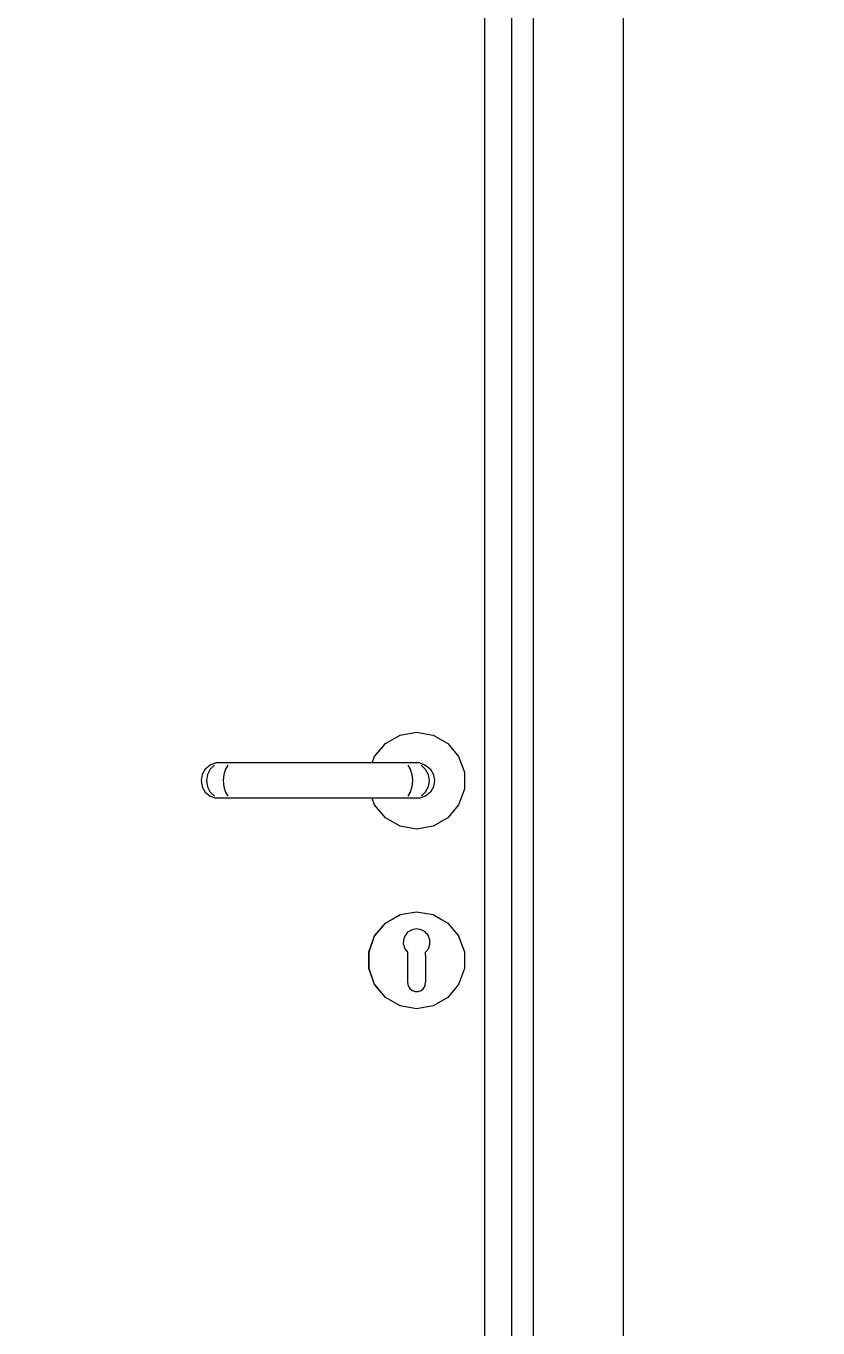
# Model space of a CAD drawing. Header units: millimetres. Extents: x -15634 to 67596, y -3027 to 55843.
# Drawn here: x 31849 to 32290, y 27391 to 28116 of the extents above; entities that cross this region are included whole.
import ezdxf

# ---------------------------------------------------------------- set-up
doc = ezdxf.new("R2010")
doc.units = ezdxf.units.MM
doc.header["$MEASUREMENT"] = 0
doc.set_wipeout_variables(frame=1)
doc.linetypes.add('Wipeout_Contour', pattern=[1000, 0, -1000])
doc.layers.add('Dimensioning - General', color=7, linetype='Continuous')
doc.layers.add('Structural - Bearing', color=7, linetype='Continuous')
for name, color, linetype, lineweight, true_color in [('Dimensioning - General_Pen_No__61', 7, 'Continuous', 20, 0x6a6a6a), ('Dimensioning - General_Pen_No__88', 7, 'Continuous', 20, 0xfd4435), ('Structural - Bearing_Pen_No__82', 7, 'Continuous', 20, 0xaaaaaa)]:
    doc.layers.add(name, color=color, linetype=linetype, lineweight=lineweight, true_color=true_color)
doc.styles.add('GENERATED_STYLE_6', font='calibril.ttf')
doc.dimstyles.new('GENERATED_STYLE__3', dxfattribs={"dimtxt": 195.999997, "dimasz": 106.4, "dimexe": 0.18, "dimexo": 0.0625, "dimgap": 0.09, "dimtad": 1, "dimdec": 0, "dimlfac": 0.1, "dimzin": 0, "dimdsep": 46, "dimtxsty": 'GENERATED_STYLE_6', "dimblk": 'ARROWHEAD_2', "dimblk1": 'ARROWHEAD_2', "dimblk2": 'ARROWHEAD_2', "dimcen": 0.09, "dimse1": 1, "dimse2": 1, "dimclrd": 256, "dimclre": 256, "dimclrt": 256, "dimadec": 0, "dimazin": 0, "dimtfac": 1, "dimtdec": 4, "dimtmove": 0, "dimatfit": 3, "dimfxl": 1, "dimtolj": 1, "dimtzin": 0, "dimarcsym": 0})

# ---------------------------------------------------------------- blocks, each defined once
blk = doc.blocks.new('*D149')
at = {"layer": 'Dimensioning - General_Pen_No__61', "color": 251, "linetype": 'Continuous', "lineweight": 20, "true_color": 0x6a6a6a, "transparency": 16777216}
for p, q in [((34964.93, 29336.02), (35104.93, 29255.19)), ((35139.93, 29295.6), (34929.93, 29295.6)), ((35034.93, 26595.6), (35034.93, 29295.6)), ((34964.93, 26636.02), (35104.93, 26555.19)), ((35139.93, 26595.6), (34929.93, 26595.6))]:
    blk.add_line(p, q, dxfattribs=at)
at = {"layer": 'Dimensioning - General_Pen_No__88', "color": 20, "lineweight": 20, "true_color": 0xfd4435, "transparency": 16777216, "char_height": 196, "attachment_point": 7, "rotation": 90, "style": 'GENERATED_STYLE_6'}
for s, insert in [('\\A1;{\\pql;\\fCalibri Light|b0|i0|c0|p34;20}', (34995.73, 28937.36)), ('\\A1;{\\pql;\\fCalibri Light|b0|i0|c0|p34;270}', (34995.73, 27707.27))]:
    blk.add_mtext(s, dxfattribs=dict(at, insert=insert))
blk = doc.blocks.new('ARROWHEAD_2')
at = {"color": 0, "linetype": 'Continuous', "lineweight": 0}
for p, q in [((-0.3781, -0.655), (0.3781, 0.655)), ((0, 0), (-1, 0))]:
    blk.add_line(p, q, dxfattribs=at)
blk = doc.blocks.new('*D197')
at = {"layer": 'Dimensioning - General_Pen_No__61', "color": 251, "linetype": 'Continuous', "lineweight": 20, "true_color": 0x6a6a6a, "transparency": 16777216}
for p, q in [((35514.93, 29336.02), (35654.93, 29255.19)), ((35689.93, 29295.6), (35479.93, 29295.6)), ((35584.93, 26595.6), (35584.93, 29295.6)), ((35514.93, 26636.02), (35654.93, 26555.19)), ((35689.93, 26595.6), (35479.93, 26595.6))]:
    blk.add_line(p, q, dxfattribs=at)
at = {"layer": 'Dimensioning - General_Pen_No__88', "color": 20, "lineweight": 20, "true_color": 0xfd4435, "transparency": 16777216, "char_height": 196, "attachment_point": 7, "rotation": 90, "style": 'GENERATED_STYLE_6'}
for s, insert in [('\\A1;{\\pql;\\fCalibri Light|b0|i0|c0|p34;20}', (35545.73, 28937.36)), ('\\A1;{\\pql;\\fCalibri Light|b0|i0|c0|p34;270}', (35545.73, 27707.27))]:
    blk.add_mtext(s, dxfattribs=dict(at, insert=insert))
blk = doc.blocks.new('*D225')
at = {"layer": 'Dimensioning - General_Pen_No__61', "color": 251, "linetype": 'Continuous', "lineweight": 20, "true_color": 0x6a6a6a, "transparency": 16777216}
for p, q in [((36064.93, 29536.02), (36204.93, 29455.19)), ((36239.93, 29495.6), (36029.93, 29495.6)), ((36134.93, 26595.6), (36134.93, 29495.6)), ((36064.93, 26636.02), (36204.93, 26555.19)), ((36239.93, 26595.6), (36029.93, 26595.6))]:
    blk.add_line(p, q, dxfattribs=at)
at = {"layer": 'Dimensioning - General_Pen_No__88', "color": 20, "lineweight": 20, "true_color": 0xfd4435, "transparency": 16777216, "insert": (36095.73, 27807.27), "char_height": 196, "attachment_point": 7, "rotation": 90, "style": 'GENERATED_STYLE_6'}
blk.add_mtext('\\A1;{\\pql;\\fCalibri Light|b0|i0|c0|p34;290}', dxfattribs=at)

msp = doc.modelspace()

# ---------------------------------------------------------------- wipeouts: each hides what was drawn before it
at = {"color": 254, "linetype": 'Wipeout_Contour', "lineweight": 0, "ltscale": 169797.552154}
msp.add_wipeout([(32119.37, 26695.6), (32131.37, 26695.6), (32131.37, 28782.6), (32119.37, 28770.6)], dxfattribs=at).dxf.layer = 'Structural - Bearing'
at = {"color": 254, "linetype": 'Wipeout_Contour', "lineweight": 0, "ltscale": 1144061.944080918}
msp.add_wipeout([(32041.66, 27705.45), (32068.1, 27705.45), (32071.37, 27704.26), (32074.03, 27702.03), (32075.76, 27699.02), (32076.37, 27695.6), (32075.76, 27692.18), (32074.03, 27689.18), (32071.37, 27686.94), (32068.1, 27685.76), (32041.66, 27685.76), (32042.98, 27682.1), (32049.01, 27674.92), (32057.13, 27670.23), (32066.37, 27668.6), (32075.6, 27670.23), (32083.72, 27674.92), (32089.75, 27682.1), (32092.96, 27690.92), (32092.96, 27700.29), (32089.75, 27709.1), (32083.72, 27716.29), (32075.6, 27720.98), (32066.37, 27722.6), (32057.13, 27720.98), (32049.01, 27716.29), (32042.98, 27709.1)], dxfattribs=at).dxf.layer = 'Structural - Bearing'
at = {"color": 254, "linetype": 'Wipeout_Contour', "lineweight": 0, "ltscale": 296159.627026}
msp.add_wipeout([(32059.95, 27609.39), (32060.93, 27610.53), (32057.17, 27620.88), (32049.08, 27616.21), (32059, 27604.39), (32058.98, 27604.44), (32059.04, 27607)], dxfattribs=at).dxf.layer = 'Structural - Bearing'
at = {"color": 254, "linetype": 'Wipeout_Contour', "lineweight": 0, "ltscale": 211445.48176}
msp.add_wipeout([(32057.17, 27570.33), (32061.51, 27582.27), (32061.37, 27583.1), (32061.37, 27589.65), (32049.08, 27575)], dxfattribs=at).dxf.layer = 'Structural - Bearing'

# ---------------------------------------------------------------- next in the draw order: linework, layer by layer
at = {"layer": 'Structural - Bearing_Pen_No__82', "color": 253, "linetype": 'Continuous', "lineweight": 20, "true_color": 0xaaaaaa}
for p, q in [((32049.01, 27716.29), (32057.13, 27720.98)), ((32057.13, 27720.98), (32066.37, 27722.6)), ((32066.37, 27722.6), (32075.6, 27720.98)), ((32075.6, 27720.98), (32083.72, 27716.29)), ((32042.98, 27709.1), (32049.01, 27716.29)), ((32083.72, 27716.29), (32089.75, 27709.1)), ((32089.75, 27709.1), (32092.96, 27700.29)), ((32092.96, 27700.29), (32092.96, 27690.92)), ((32092.96, 27690.92), (32089.75, 27682.1)), ((32049.01, 27674.92), (32042.98, 27682.1)), ((32089.75, 27682.1), (32083.72, 27674.92)), ((32057.13, 27670.23), (32049.01, 27674.92)), ((32083.72, 27674.92), (32075.6, 27670.23)), ((32066.37, 27668.6), (32057.13, 27670.23)), ((32075.6, 27670.23), (32066.37, 27668.6))]:
    msp.add_line(p, q, dxfattribs=at)

# ---------------------------------------------------------------- next in the draw order: wipeouts: each hides what was drawn before it
at = {"color": 254, "linetype": 'Wipeout_Contour', "lineweight": 0, "ltscale": 169932.789019}
msp.add_wipeout([(32181.37, 26695.6), (32181.37, 28832.6), (32131.37, 28782.6), (32131.37, 26695.6)], dxfattribs=at).dxf.layer = 'Structural - Bearing'
at = {"color": 254, "linetype": 'Wipeout_Contour', "lineweight": 0, "ltscale": 169728.659315}
msp.add_wipeout([(32104.37, 28755.6), (32104.37, 26695.6), (32119.37, 26695.6), (32119.37, 28755.6)], dxfattribs=at).dxf.layer = 'Structural - Bearing'
at = {"color": 254, "linetype": 'Wipeout_Contour', "lineweight": 0, "ltscale": 169514.718535}
msp.add_wipeout([(32065.91, 27705.45), (32068.84, 27704.26), (32071.37, 27704.26), (32068.1, 27705.45)], dxfattribs=at).dxf.layer = 'Structural - Bearing'
at = {"color": 254, "linetype": 'Wipeout_Contour', "lineweight": 0, "ltscale": 169504.190351}
msp.add_wipeout([(32073.32, 27695.6), (32072.78, 27692.18), (32075.76, 27692.18), (32076.37, 27695.6)], dxfattribs=at).dxf.layer = 'Structural - Bearing'
at = {"color": 254, "linetype": 'Wipeout_Contour', "lineweight": 0, "ltscale": 253820.614908}
msp.add_wipeout([(32059.79, 27602.02), (32059, 27604.39), (32049.08, 27616.21), (32043.07, 27609.05), (32061.37, 27598.49), (32061.37, 27600)], dxfattribs=at).dxf.layer = 'Structural - Bearing'
at = {"color": 254, "linetype": 'Wipeout_Contour', "lineweight": 0, "ltscale": 169156.23337}
msp.add_wipeout([(32061.37, 27589.65), (32061.37, 27592.72), (32043.07, 27582.15), (32049.08, 27575)], dxfattribs=at).dxf.layer = 'Structural - Bearing'

# ---------------------------------------------------------------- next in the draw order: linework, layer by layer
at = {"layer": 'Structural - Bearing_Pen_No__82', "color": 253, "linetype": 'Continuous', "lineweight": 20, "true_color": 0xaaaaaa}
for p, q in [((32181.37, 28832.6), (32181.37, 26695.6)), ((32131.37, 26695.6), (32131.37, 28782.6)), ((32119.37, 26695.6), (32119.37, 28770.6)), ((32104.37, 26695.6), (32104.37, 28755.6))]:
    msp.add_line(p, q, dxfattribs=at)

# ---------------------------------------------------------------- next in the draw order: wipeouts: each hides what was drawn before it
at = {"color": 254, "linetype": 'Wipeout_Contour', "lineweight": 0, "ltscale": 169518.742317}
msp.add_wipeout([(32068.84, 27704.26), (32071.23, 27702.03), (32074.03, 27702.03), (32071.37, 27704.26)], dxfattribs=at).dxf.layer = 'Structural - Bearing'
at = {"color": 254, "linetype": 'Wipeout_Contour', "lineweight": 0, "ltscale": 169492.447171}
msp.add_wipeout([(32071.23, 27689.18), (32074.03, 27689.18), (32075.76, 27692.18), (32072.78, 27692.18)], dxfattribs=at).dxf.layer = 'Structural - Bearing'
at = {"color": 254, "linetype": 'Wipeout_Contour', "lineweight": 0, "ltscale": 169242.42377}
msp.add_wipeout([(32049.01, 27616.29), (32049.08, 27616.21), (32057.17, 27620.88), (32057.13, 27620.98)], dxfattribs=at).dxf.layer = 'Structural - Bearing'

# ---------------------------------------------------------------- next in the draw order: wipeouts: each hides what was drawn before it
at = {"color": 254, "linetype": 'Wipeout_Contour', "lineweight": 0, "ltscale": 169518.192637}
msp.add_wipeout([(32071.23, 27702.03), (32072.78, 27699.02), (32075.76, 27699.02), (32074.03, 27702.03)], dxfattribs=at).dxf.layer = 'Structural - Bearing'
at = {"color": 254, "linetype": 'Wipeout_Contour', "lineweight": 0, "ltscale": 169479.296552}
msp.add_wipeout([(32071.23, 27689.18), (32068.84, 27686.94), (32071.37, 27686.94), (32074.03, 27689.18)], dxfattribs=at).dxf.layer = 'Structural - Bearing'
at = {"color": 254, "linetype": 'Wipeout_Contour', "lineweight": 0, "ltscale": 253892.969427}
msp.add_wipeout([(32061.62, 27611.33), (32063.85, 27612.59), (32066.37, 27613.03), (32066.37, 27622.5), (32057.17, 27620.88), (32060.93, 27610.53)], dxfattribs=at).dxf.layer = 'Structural - Bearing'

# ---------------------------------------------------------------- next in the draw order: wipeouts: each hides what was drawn before it
at = {"color": 254, "linetype": 'Wipeout_Contour', "lineweight": 0, "ltscale": 169500.96575}
msp.add_wipeout([(32059.77, 27705.45), (32061.46, 27704.26), (32068.84, 27704.26), (32065.91, 27705.45)], dxfattribs=at).dxf.layer = 'Structural - Bearing'
at = {"color": 254, "linetype": 'Wipeout_Contour', "lineweight": 0, "ltscale": 169513.131486}
msp.add_wipeout([(32075.76, 27699.02), (32072.78, 27699.02), (32073.32, 27695.6), (32076.37, 27695.6)], dxfattribs=at).dxf.layer = 'Structural - Bearing'
at = {"color": 254, "linetype": 'Wipeout_Contour', "lineweight": 0, "ltscale": 169466.32879}
msp.add_wipeout([(32068.84, 27686.94), (32065.91, 27685.76), (32068.1, 27685.76), (32071.37, 27686.94)], dxfattribs=at).dxf.layer = 'Structural - Bearing'
at = {"color": 254, "linetype": 'Wipeout_Contour', "lineweight": 0, "ltscale": 169276.902836}
msp.add_wipeout([(32057.13, 27620.98), (32057.17, 27620.88), (32066.37, 27622.5), (32066.37, 27622.6)], dxfattribs=at).dxf.layer = 'Structural - Bearing'
at = {"color": 254, "linetype": 'Wipeout_Contour', "lineweight": 0, "ltscale": 169191.169555}
msp.add_wipeout([(32061.37, 27596.49), (32061.37, 27598.49), (32043.07, 27609.05), (32039.88, 27600.28)], dxfattribs=at).dxf.layer = 'Structural - Bearing'

# ---------------------------------------------------------------- next in the draw order: wipeouts: each hides what was drawn before it
at = {"color": 254, "linetype": 'Wipeout_Contour', "lineweight": 0, "ltscale": 169502.80807}
msp.add_wipeout([(32061.46, 27704.26), (32062.83, 27702.03), (32071.23, 27702.03), (32068.84, 27704.26)], dxfattribs=at).dxf.layer = 'Structural - Bearing'
at = {"color": 254, "linetype": 'Wipeout_Contour', "lineweight": 0, "ltscale": 169485.760878}
msp.add_wipeout([(32064.04, 27695.6), (32063.73, 27692.18), (32072.78, 27692.18), (32073.32, 27695.6)], dxfattribs=at).dxf.layer = 'Structural - Bearing'
at = {"color": 254, "linetype": 'Wipeout_Contour', "lineweight": 0, "ltscale": 253927.097037}
msp.add_wipeout([(32068.89, 27612.59), (32071.11, 27611.33), (32071.8, 27610.53), (32075.57, 27620.88), (32066.37, 27622.5), (32066.37, 27613.03)], dxfattribs=at).dxf.layer = 'Structural - Bearing'
at = {"color": 254, "linetype": 'Wipeout_Contour', "lineweight": 0, "ltscale": 169205.557144}
msp.add_wipeout([(32042.98, 27609.1), (32043.07, 27609.05), (32049.08, 27616.21), (32049.01, 27616.29)], dxfattribs=at).dxf.layer = 'Structural - Bearing'
at = {"color": 254, "linetype": 'Wipeout_Contour', "lineweight": 0, "ltscale": 169163.305504}
msp.add_wipeout([(32061.37, 27592.72), (32061.37, 27594.72), (32039.88, 27590.93), (32043.07, 27582.15)], dxfattribs=at).dxf.layer = 'Structural - Bearing'

# ---------------------------------------------------------------- next in the draw order: wipeouts: each hides what was drawn before it
at = {"color": 254, "linetype": 'Wipeout_Contour', "lineweight": 0, "ltscale": 169500.634508}
msp.add_wipeout([(32062.83, 27702.03), (32063.73, 27699.02), (32072.78, 27699.02), (32071.23, 27702.03)], dxfattribs=at).dxf.layer = 'Structural - Bearing'
at = {"color": 254, "linetype": 'Wipeout_Contour', "lineweight": 0, "ltscale": 169474.886398}
msp.add_wipeout([(32063.73, 27692.18), (32062.83, 27689.18), (32071.23, 27689.18), (32072.78, 27692.18)], dxfattribs=at).dxf.layer = 'Structural - Bearing'
at = {"color": 254, "linetype": 'Wipeout_Contour', "lineweight": 0, "ltscale": 169304.843646}
msp.add_wipeout([(32066.37, 27622.6), (32066.37, 27622.5), (32075.57, 27620.88), (32075.6, 27620.98)], dxfattribs=at).dxf.layer = 'Structural - Bearing'
at = {"color": 254, "linetype": 'Wipeout_Contour', "lineweight": 0, "ltscale": 169174.927963}
msp.add_wipeout([(32061.37, 27594.72), (32061.37, 27596.49), (32039.88, 27600.28), (32039.88, 27590.93)], dxfattribs=at).dxf.layer = 'Structural - Bearing'
at = {"color": 254, "linetype": 'Wipeout_Contour', "lineweight": 0, "ltscale": 338329.473261}
msp.add_wipeout([(32061.67, 27581.39), (32061.51, 27582.27), (32057.17, 27570.33), (32066.37, 27568.7), (32066.37, 27578.18), (32065.5, 27578.18), (32063.87, 27578.77), (32062.54, 27579.89)], dxfattribs=at).dxf.layer = 'Structural - Bearing'

# ---------------------------------------------------------------- next in the draw order: linework, layer by layer
at = {"layer": 'Structural - Bearing_Pen_No__82', "color": 253, "linetype": 'Continuous', "lineweight": 20, "true_color": 0xaaaaaa}
for p, q in [((32068.1, 27705.45), (32071.37, 27704.26)), ((32057.13, 27620.98), (32066.37, 27622.6))]:
    msp.add_line(p, q, dxfattribs=at)

# ---------------------------------------------------------------- next in the draw order: wipeouts: each hides what was drawn before it
at = {"color": 254, "linetype": 'Wipeout_Contour', "lineweight": 0, "ltscale": 169477.402758}
msp.add_wipeout([(32059.77, 27705.45), (32051.6, 27705.45), (32052.03, 27704.26), (32061.46, 27704.26)], dxfattribs=at).dxf.layer = 'Structural - Bearing'
at = {"color": 254, "linetype": 'Wipeout_Contour', "lineweight": 0, "ltscale": 169494.702976}
msp.add_wipeout([(32063.73, 27699.02), (32064.04, 27695.6), (32073.32, 27695.6), (32072.78, 27699.02)], dxfattribs=at).dxf.layer = 'Structural - Bearing'
at = {"color": 254, "linetype": 'Wipeout_Contour', "lineweight": 0, "ltscale": 169463.358622}
msp.add_wipeout([(32062.83, 27689.18), (32061.46, 27686.94), (32068.84, 27686.94), (32071.23, 27689.18)], dxfattribs=at).dxf.layer = 'Structural - Bearing'
at = {"color": 254, "linetype": 'Wipeout_Contour', "lineweight": 0, "ltscale": 296253.653663}
msp.add_wipeout([(32072.78, 27609.39), (32073.7, 27607), (32073.76, 27604.44), (32073.74, 27604.39), (32083.66, 27616.21), (32075.57, 27620.88), (32071.8, 27610.53)], dxfattribs=at).dxf.layer = 'Structural - Bearing'
at = {"color": 254, "linetype": 'Wipeout_Contour', "lineweight": 0, "ltscale": 169170.749478}
msp.add_wipeout([(32039.78, 27600.29), (32039.88, 27600.28), (32043.07, 27609.05), (32042.98, 27609.1)], dxfattribs=at).dxf.layer = 'Structural - Bearing'
at = {"color": 254, "linetype": 'Wipeout_Contour', "lineweight": 0, "ltscale": 338370.611888}
msp.add_wipeout([(32067.24, 27578.18), (32066.37, 27578.18), (32066.37, 27568.7), (32075.57, 27570.33), (32071.22, 27582.27), (32071.07, 27581.39), (32070.2, 27579.89), (32068.87, 27578.77)], dxfattribs=at).dxf.layer = 'Structural - Bearing'
at = {"color": 254, "linetype": 'Wipeout_Contour', "lineweight": 0, "ltscale": 169122.458615}
msp.add_wipeout([(32057.13, 27570.23), (32057.17, 27570.33), (32049.08, 27575), (32049.01, 27574.92)], dxfattribs=at).dxf.layer = 'Structural - Bearing'

# ---------------------------------------------------------------- next in the draw order: linework, layer by layer
at = {"layer": 'Structural - Bearing_Pen_No__82', "color": 253, "linetype": 'Continuous', "lineweight": 20, "true_color": 0xaaaaaa}
for p, q in [((32068.84, 27704.26), (32071.23, 27702.03)), ((32071.37, 27704.26), (32074.03, 27702.03)), ((32071.23, 27702.03), (32072.78, 27699.02)), ((32072.78, 27699.02), (32073.32, 27695.6)), ((32073.32, 27695.6), (32072.78, 27692.18)), ((32074.03, 27702.03), (32075.76, 27699.02)), ((32075.76, 27699.02), (32076.37, 27695.6)), ((32076.37, 27695.6), (32075.76, 27692.18)), ((32075.76, 27692.18), (32074.03, 27689.18)), ((32042.98, 27609.1), (32049.01, 27616.29))]:
    msp.add_line(p, q, dxfattribs=at)

# ---------------------------------------------------------------- next in the draw order: wipeouts: each hides what was drawn before it
at = {"color": 254, "linetype": 'Wipeout_Contour', "lineweight": 0, "ltscale": 169475.815537}
msp.add_wipeout([(32061.46, 27704.26), (32052.03, 27704.26), (32052.38, 27702.03), (32062.83, 27702.03)], dxfattribs=at).dxf.layer = 'Structural - Bearing'
at = {"color": 254, "linetype": 'Wipeout_Contour', "lineweight": 0, "ltscale": 169454.86784}
msp.add_wipeout([(32064.04, 27695.6), (32052.68, 27695.6), (32052.6, 27692.18), (32063.73, 27692.18)], dxfattribs=at).dxf.layer = 'Structural - Bearing'
at = {"color": 254, "linetype": 'Wipeout_Contour', "lineweight": 0, "ltscale": 169452.572093}
msp.add_wipeout([(32061.46, 27686.94), (32059.77, 27685.76), (32065.91, 27685.76), (32068.84, 27686.94)], dxfattribs=at).dxf.layer = 'Structural - Bearing'
at = {"color": 254, "linetype": 'Wipeout_Contour', "lineweight": 0, "ltscale": 169322.869383}
msp.add_wipeout([(32075.6, 27620.98), (32075.57, 27620.88), (32083.66, 27616.21), (32083.72, 27616.29)], dxfattribs=at).dxf.layer = 'Structural - Bearing'
at = {"color": 254, "linetype": 'Wipeout_Contour', "lineweight": 0, "ltscale": 211509.883251}
msp.add_wipeout([(32083.66, 27575), (32071.37, 27589.65), (32071.37, 27583.1), (32071.22, 27582.27), (32075.57, 27570.33)], dxfattribs=at).dxf.layer = 'Structural - Bearing'
at = {"color": 254, "linetype": 'Wipeout_Contour', "lineweight": 0, "ltscale": 169116.506088}
msp.add_wipeout([(32049.01, 27574.92), (32049.08, 27575), (32043.07, 27582.15), (32042.98, 27582.1)], dxfattribs=at).dxf.layer = 'Structural - Bearing'
at = {"color": 254, "linetype": 'Wipeout_Contour', "lineweight": 0, "ltscale": 169140.503175}
msp.add_wipeout([(32066.37, 27568.6), (32066.37, 27568.7), (32057.17, 27570.33), (32057.13, 27570.23)], dxfattribs=at).dxf.layer = 'Structural - Bearing'

# ---------------------------------------------------------------- next in the draw order: linework, layer by layer
at = {"layer": 'Structural - Bearing_Pen_No__82', "color": 253, "linetype": 'Continuous', "lineweight": 20, "true_color": 0xaaaaaa}
for p, q in [((32071.23, 27689.18), (32068.84, 27686.94)), ((32072.78, 27692.18), (32071.23, 27689.18)), ((32074.03, 27689.18), (32071.37, 27686.94)), ((32071.37, 27686.94), (32068.1, 27685.76)), ((32066.37, 27622.6), (32075.6, 27620.98))]:
    msp.add_line(p, q, dxfattribs=at)

# ---------------------------------------------------------------- next in the draw order: wipeouts: each hides what was drawn before it
at = {"color": 254, "linetype": 'Wipeout_Contour', "lineweight": 0, "ltscale": 169471.096268}
msp.add_wipeout([(32062.83, 27702.03), (32052.38, 27702.03), (32052.6, 27699.02), (32063.73, 27699.02)], dxfattribs=at).dxf.layer = 'Structural - Bearing'
at = {"color": 254, "linetype": 'Wipeout_Contour', "lineweight": 0, "ltscale": 169445.343714}
msp.add_wipeout([(32063.73, 27692.18), (32052.6, 27692.18), (32052.38, 27689.18), (32062.83, 27689.18)], dxfattribs=at).dxf.layer = 'Structural - Bearing'
at = {"color": 254, "linetype": 'Wipeout_Contour', "lineweight": 0, "ltscale": 253920.116961}
msp.add_wipeout([(32072.95, 27602.02), (32071.37, 27600), (32071.37, 27598.49), (32089.66, 27609.05), (32083.66, 27616.21), (32073.74, 27604.39)], dxfattribs=at).dxf.layer = 'Structural - Bearing'
at = {"color": 254, "linetype": 'Wipeout_Contour', "lineweight": 0, "ltscale": 169123.364868}
msp.add_wipeout([(32042.98, 27582.1), (32043.07, 27582.15), (32039.88, 27590.93), (32039.78, 27590.92)], dxfattribs=at).dxf.layer = 'Structural - Bearing'
at = {"color": 254, "linetype": 'Wipeout_Contour', "lineweight": 0, "ltscale": 169168.465857}
msp.add_wipeout([(32075.6, 27570.23), (32075.57, 27570.33), (32066.37, 27568.7), (32066.37, 27568.6)], dxfattribs=at).dxf.layer = 'Structural - Bearing'

# ---------------------------------------------------------------- next in the draw order: linework, layer by layer
at = {"layer": 'Structural - Bearing_Pen_No__82', "color": 253, "linetype": 'Continuous', "lineweight": 20, "true_color": 0xaaaaaa}
for p, q in [((32065.91, 27705.45), (32059.77, 27705.45)), ((32068.1, 27705.45), (32065.91, 27705.45)), ((32049.01, 27574.92), (32042.98, 27582.1)), ((32066.37, 27568.6), (32057.13, 27570.23))]:
    msp.add_line(p, q, dxfattribs=at)

# ---------------------------------------------------------------- next in the draw order: wipeouts: each hides what was drawn before it
at = {"color": 254, "linetype": 'Wipeout_Contour', "lineweight": 0, "ltscale": 169341.666019}
msp.add_wipeout([(32051.6, 27705.45), (31971.14, 27705.45), (31970.71, 27704.26), (32052.03, 27704.26)], dxfattribs=at).dxf.layer = 'Structural - Bearing'
at = {"color": 254, "linetype": 'Wipeout_Contour', "lineweight": 0, "ltscale": 169463.811551}
msp.add_wipeout([(32063.73, 27699.02), (32052.6, 27699.02), (32052.68, 27695.6), (32064.04, 27695.6)], dxfattribs=at).dxf.layer = 'Structural - Bearing'
at = {"color": 254, "linetype": 'Wipeout_Contour', "lineweight": 0, "ltscale": 169436.359855}
msp.add_wipeout([(32062.83, 27689.18), (32052.38, 27689.18), (32052.03, 27686.94), (32061.46, 27686.94)], dxfattribs=at).dxf.layer = 'Structural - Bearing'
at = {"color": 254, "linetype": 'Wipeout_Contour', "lineweight": 0, "ltscale": 169328.814884}
msp.add_wipeout([(32083.72, 27616.29), (32083.66, 27616.21), (32089.66, 27609.05), (32089.75, 27609.1)], dxfattribs=at).dxf.layer = 'Structural - Bearing'
at = {"color": 254, "linetype": 'Wipeout_Contour', "lineweight": 0, "ltscale": 169142.206445}
msp.add_wipeout([(32039.78, 27590.92), (32039.88, 27590.93), (32039.88, 27600.28), (32039.78, 27600.29)], dxfattribs=at).dxf.layer = 'Structural - Bearing'

# ---------------------------------------------------------------- next in the draw order: linework, layer by layer
at = {"layer": 'Structural - Bearing_Pen_No__82', "color": 253, "linetype": 'Continuous', "lineweight": 20, "true_color": 0xaaaaaa}
for p, q in [((32061.46, 27704.26), (32062.83, 27702.03)), ((32062.83, 27702.03), (32063.73, 27699.02)), ((32063.73, 27699.02), (32064.04, 27695.6)), ((32064.04, 27695.6), (32063.73, 27692.18)), ((32068.1, 27685.76), (32065.91, 27685.76)), ((32039.78, 27600.29), (32042.98, 27609.1)), ((32039.78, 27590.92), (32039.78, 27600.29)), ((32042.98, 27582.1), (32039.78, 27590.92))]:
    msp.add_line(p, q, dxfattribs=at)

# ---------------------------------------------------------------- next in the draw order: wipeouts: each hides what was drawn before it
at = {"color": 254, "linetype": 'Wipeout_Contour', "lineweight": 0, "ltscale": 169337.190289}
msp.add_wipeout([(32052.03, 27704.26), (31970.71, 27704.26), (31970.36, 27702.03), (32052.38, 27702.03)], dxfattribs=at).dxf.layer = 'Structural - Bearing'
at = {"color": 254, "linetype": 'Wipeout_Contour', "lineweight": 0, "ltscale": 169312.970006}
msp.add_wipeout([(32052.68, 27695.6), (31970.05, 27695.6), (31970.13, 27692.18), (32052.6, 27692.18)], dxfattribs=at).dxf.layer = 'Structural - Bearing'
at = {"color": 254, "linetype": 'Wipeout_Contour', "lineweight": 0, "ltscale": 169429.002401}
msp.add_wipeout([(32061.46, 27686.94), (32052.03, 27686.94), (32051.6, 27685.76), (32059.77, 27685.76)], dxfattribs=at).dxf.layer = 'Structural - Bearing'
at = {"color": 254, "linetype": 'Wipeout_Contour', "lineweight": 0, "ltscale": 169282.01842}
msp.add_wipeout([(32071.37, 27598.49), (32071.37, 27596.49), (32092.86, 27600.28), (32089.66, 27609.05)], dxfattribs=at).dxf.layer = 'Structural - Bearing'

# ---------------------------------------------------------------- next in the draw order: linework, layer by layer
at = {"layer": 'Structural - Bearing_Pen_No__82', "color": 253, "linetype": 'Continuous', "lineweight": 20, "true_color": 0xaaaaaa}
for p, q in [((32062.83, 27689.18), (32061.46, 27686.94)), ((32063.73, 27692.18), (32062.83, 27689.18)), ((32065.91, 27685.76), (32059.77, 27685.76))]:
    msp.add_line(p, q, dxfattribs=at)

# ---------------------------------------------------------------- next in the draw order: wipeouts: each hides what was drawn before it
at = {"color": 254, "linetype": 'Wipeout_Contour', "lineweight": 0, "ltscale": 169330.332884}
msp.add_wipeout([(32052.38, 27702.03), (31970.36, 27702.03), (31970.13, 27699.02), (32052.6, 27699.02)], dxfattribs=at).dxf.layer = 'Structural - Bearing'
at = {"color": 254, "linetype": 'Wipeout_Contour', "lineweight": 0, "ltscale": 169304.558944}
msp.add_wipeout([(32052.6, 27692.18), (31970.13, 27692.18), (31970.36, 27689.18), (32052.38, 27689.18)], dxfattribs=at).dxf.layer = 'Structural - Bearing'
at = {"color": 254, "linetype": 'Wipeout_Contour', "lineweight": 0, "ltscale": 169321.964167}
msp.add_wipeout([(32089.75, 27609.1), (32089.66, 27609.05), (32092.86, 27600.28), (32092.96, 27600.29)], dxfattribs=at).dxf.layer = 'Structural - Bearing'

# ---------------------------------------------------------------- next in the draw order: linework, layer by layer
at = {"layer": 'Structural - Bearing_Pen_No__82', "color": 253, "linetype": 'Continuous', "lineweight": 20, "true_color": 0xaaaaaa}
for p, q in [((32041.66, 27705.45), (32042.98, 27709.1)), ((32059.77, 27705.45), (32051.6, 27705.45)), ((32083.72, 27616.29), (32089.75, 27609.1))]:
    msp.add_line(p, q, dxfattribs=at)

# ---------------------------------------------------------------- next in the draw order: wipeouts: each hides what was drawn before it
at = {"color": 254, "linetype": 'Wipeout_Contour', "lineweight": 0, "ltscale": 169205.947065}
msp.add_wipeout([(31971.14, 27705.45), (31962.97, 27705.45), (31961.28, 27704.26), (31970.71, 27704.26)], dxfattribs=at).dxf.layer = 'Structural - Bearing'
at = {"color": 254, "linetype": 'Wipeout_Contour', "lineweight": 0, "ltscale": 169321.921202}
msp.add_wipeout([(32052.6, 27699.02), (31970.13, 27699.02), (31970.05, 27695.6), (32052.68, 27695.6)], dxfattribs=at).dxf.layer = 'Structural - Bearing'
at = {"color": 254, "linetype": 'Wipeout_Contour', "lineweight": 0, "ltscale": 169297.702323}
msp.add_wipeout([(32052.38, 27689.18), (31970.36, 27689.18), (31970.71, 27686.94), (32052.03, 27686.94)], dxfattribs=at).dxf.layer = 'Structural - Bearing'
at = {"color": 254, "linetype": 'Wipeout_Contour', "lineweight": 0, "ltscale": 169270.405714}
msp.add_wipeout([(32071.37, 27596.49), (32071.37, 27594.72), (32092.86, 27590.93), (32092.86, 27600.28)], dxfattribs=at).dxf.layer = 'Structural - Bearing'

# ---------------------------------------------------------------- next in the draw order: wipeouts: each hides what was drawn before it
at = {"color": 254, "linetype": 'Wipeout_Contour', "lineweight": 0, "ltscale": 169198.585247}
msp.add_wipeout([(31970.71, 27704.26), (31961.28, 27704.26), (31959.9, 27702.03), (31970.36, 27702.03)], dxfattribs=at).dxf.layer = 'Structural - Bearing'
at = {"color": 254, "linetype": 'Wipeout_Contour', "lineweight": 0, "ltscale": 169171.09519}
msp.add_wipeout([(31970.05, 27695.6), (31958.69, 27695.6), (31959, 27692.18), (31970.13, 27692.18)], dxfattribs=at).dxf.layer = 'Structural - Bearing'
at = {"color": 254, "linetype": 'Wipeout_Contour', "lineweight": 0, "ltscale": 169293.226858}
msp.add_wipeout([(32052.03, 27686.94), (31970.71, 27686.94), (31971.14, 27685.76), (32051.6, 27685.76)], dxfattribs=at).dxf.layer = 'Structural - Bearing'
at = {"color": 254, "linetype": 'Wipeout_Contour', "lineweight": 0, "ltscale": 169254.175328}
msp.add_wipeout([(32071.37, 27594.72), (32071.37, 27592.72), (32089.66, 27582.15), (32092.86, 27590.93)], dxfattribs=at).dxf.layer = 'Structural - Bearing'

# ---------------------------------------------------------------- next in the draw order: linework, layer by layer
at = {"layer": 'Structural - Bearing_Pen_No__82', "color": 253, "linetype": 'Continuous', "lineweight": 20, "true_color": 0xaaaaaa}
for p, q in [((32042.98, 27682.1), (32041.66, 27685.76)), ((32059.77, 27685.76), (32051.6, 27685.76))]:
    msp.add_line(p, q, dxfattribs=at)

# ---------------------------------------------------------------- next in the draw order: wipeouts: each hides what was drawn before it
at = {"color": 254, "linetype": 'Wipeout_Contour', "lineweight": 0, "ltscale": 169189.591545}
msp.add_wipeout([(31970.36, 27702.03), (31959.9, 27702.03), (31959, 27699.02), (31970.13, 27699.02)], dxfattribs=at).dxf.layer = 'Structural - Bearing'
at = {"color": 254, "linetype": 'Wipeout_Contour', "lineweight": 0, "ltscale": 169163.796214}
msp.add_wipeout([(31970.13, 27692.18), (31959, 27692.18), (31959.9, 27689.18), (31970.36, 27689.18)], dxfattribs=at).dxf.layer = 'Structural - Bearing'
at = {"color": 254, "linetype": 'Wipeout_Contour', "lineweight": 0, "ltscale": 169233.434438}
msp.add_wipeout([(32071.37, 27592.72), (32071.37, 27589.65), (32083.66, 27575), (32089.66, 27582.15)], dxfattribs=at).dxf.layer = 'Structural - Bearing'

# ---------------------------------------------------------------- next in the draw order: linework, layer by layer
at = {"layer": 'Structural - Bearing_Pen_No__82', "color": 253, "linetype": 'Continuous', "lineweight": 20, "true_color": 0xaaaaaa}
msp.add_line((32051.6, 27705.45), (31971.14, 27705.45), dxfattribs=at)

# ---------------------------------------------------------------- next in the draw order: wipeouts: each hides what was drawn before it
at = {"color": 254, "linetype": 'Wipeout_Contour', "lineweight": 0, "ltscale": 169182.41457}
msp.add_wipeout([(31953.89, 27704.26), (31961.28, 27704.26), (31962.97, 27705.45), (31956.82, 27705.45)], dxfattribs=at).dxf.layer = 'Structural - Bearing'
at = {"color": 254, "linetype": 'Wipeout_Contour', "lineweight": 0, "ltscale": 169180.053872}
msp.add_wipeout([(31970.13, 27699.02), (31959, 27699.02), (31958.69, 27695.6), (31970.05, 27695.6)], dxfattribs=at).dxf.layer = 'Structural - Bearing'
at = {"color": 254, "linetype": 'Wipeout_Contour', "lineweight": 0, "ltscale": 169159.064989}
msp.add_wipeout([(31970.36, 27689.18), (31959.9, 27689.18), (31961.28, 27686.94), (31970.71, 27686.94)], dxfattribs=at).dxf.layer = 'Structural - Bearing'
at = {"color": 254, "linetype": 'Wipeout_Contour', "lineweight": 0, "ltscale": 169303.141783}
msp.add_wipeout([(32092.96, 27600.29), (32092.86, 27600.28), (32092.86, 27590.93), (32092.96, 27590.92)], dxfattribs=at).dxf.layer = 'Structural - Bearing'
at = {"color": 254, "linetype": 'Wipeout_Contour', "lineweight": 0, "ltscale": 169202.959536}
msp.add_wipeout([(32083.72, 27574.92), (32083.66, 27575), (32075.57, 27570.33), (32075.6, 27570.23)], dxfattribs=at).dxf.layer = 'Structural - Bearing'

# ---------------------------------------------------------------- next in the draw order: linework, layer by layer
at = {"layer": 'Structural - Bearing_Pen_No__82', "color": 253, "linetype": 'Continuous', "lineweight": 20, "true_color": 0xaaaaaa}
for p, q in [((32089.75, 27609.1), (32092.96, 27600.29)), ((32075.6, 27570.23), (32066.37, 27568.6))]:
    msp.add_line(p, q, dxfattribs=at)

# ---------------------------------------------------------------- next in the draw order: wipeouts: each hides what was drawn before it
at = {"color": 254, "linetype": 'Wipeout_Contour', "lineweight": 0, "ltscale": 169171.628723}
msp.add_wipeout([(31953.89, 27704.26), (31951.51, 27702.03), (31959.9, 27702.03), (31961.28, 27704.26)], dxfattribs=at).dxf.layer = 'Structural - Bearing'
at = {"color": 254, "linetype": 'Wipeout_Contour', "lineweight": 0, "ltscale": 169140.244707}
msp.add_wipeout([(31949.41, 27695.6), (31949.95, 27692.18), (31959, 27692.18), (31958.69, 27695.6)], dxfattribs=at).dxf.layer = 'Structural - Bearing'
at = {"color": 254, "linetype": 'Wipeout_Contour', "lineweight": 0, "ltscale": 169157.469092}
msp.add_wipeout([(31970.71, 27686.94), (31961.28, 27686.94), (31962.97, 27685.76), (31971.14, 27685.76)], dxfattribs=at).dxf.layer = 'Structural - Bearing'
at = {"color": 254, "linetype": 'Wipeout_Contour', "lineweight": 0, "ltscale": 1057654.515235895}
msp.add_wipeout([(32058.98, 27604.44), (32059.79, 27602.02), (32061.37, 27600), (32061.37, 27583.1), (32061.67, 27581.39), (32062.54, 27579.89), (32063.87, 27578.77), (32065.5, 27578.18), (32067.24, 27578.18), (32068.87, 27578.77), (32070.2, 27579.89), (32071.07, 27581.39), (32071.37, 27583.1), (32071.37, 27600), (32072.95, 27602.02), (32073.76, 27604.44), (32073.7, 27607), (32072.78, 27609.39), (32071.11, 27611.33), (32068.89, 27612.59), (32066.37, 27613.03), (32063.85, 27612.59), (32061.62, 27611.33), (32059.95, 27609.39), (32059.04, 27607)], dxfattribs=at).dxf.layer = 'Structural - Bearing'
at = {"color": 254, "linetype": 'Wipeout_Contour', "lineweight": 0, "ltscale": 169274.620616}
msp.add_wipeout([(32092.96, 27590.92), (32092.86, 27590.93), (32089.66, 27582.15), (32089.75, 27582.1)], dxfattribs=at).dxf.layer = 'Structural - Bearing'

# ---------------------------------------------------------------- next in the draw order: linework, layer by layer
at = {"layer": 'Structural - Bearing_Pen_No__82', "color": 253, "linetype": 'Continuous', "lineweight": 20, "true_color": 0xaaaaaa}
for p, q in [((32051.6, 27685.76), (31971.14, 27685.76)), ((32049.01, 27616.29), (32057.13, 27620.98)), ((32075.6, 27620.98), (32083.72, 27616.29)), ((32059.95, 27609.39), (32059.04, 27607)), ((32060.93, 27610.53), (32059.95, 27609.39)), ((32060.93, 27610.53), (32061.62, 27611.33)), ((32063.85, 27612.59), (32061.62, 27611.33)), ((32066.37, 27613.03), (32063.85, 27612.59)), ((32068.89, 27612.59), (32066.37, 27613.03)), ((32071.11, 27611.33), (32068.89, 27612.59)), ((32071.8, 27610.53), (32071.11, 27611.33)), ((32071.8, 27610.53), (32072.78, 27609.39)), ((32073.7, 27607), (32072.78, 27609.39)), ((32059.04, 27607), (32058.98, 27604.44)), ((32059, 27604.39), (32059.79, 27602.02)), ((32059.79, 27602.02), (32061.37, 27600)), ((32071.37, 27600), (32072.95, 27602.02)), ((32072.95, 27602.02), (32073.74, 27604.39)), ((32073.76, 27604.44), (32073.7, 27607)), ((32061.37, 27600), (32061.37, 27598.49)), ((32061.37, 27598.49), (32061.37, 27596.49)), ((32061.37, 27596.49), (32061.37, 27594.72)), ((32061.37, 27594.72), (32061.37, 27592.72)), ((32071.37, 27598.49), (32071.37, 27600)), ((32071.37, 27598.49), (32071.37, 27596.49)), ((32071.37, 27596.49), (32071.37, 27594.72)), ((32071.37, 27594.72), (32071.37, 27592.72)), ((32092.96, 27600.29), (32092.96, 27590.92)), ((32061.37, 27592.72), (32061.37, 27589.65)), ((32061.37, 27589.65), (32061.37, 27583.1)), ((32071.37, 27592.72), (32071.37, 27589.65)), ((32071.37, 27589.65), (32071.37, 27583.1)), ((32061.37, 27583.1), (32061.51, 27582.27)), ((32061.51, 27582.27), (32061.67, 27581.39)), ((32061.67, 27581.39), (32062.54, 27579.89)), ((32062.54, 27579.89), (32063.87, 27578.77)), ((32068.87, 27578.77), (32070.2, 27579.89)), ((32070.2, 27579.89), (32071.07, 27581.39)), ((32071.07, 27581.39), (32071.22, 27582.27)), ((32071.22, 27582.27), (32071.37, 27583.1)), ((32057.13, 27570.23), (32049.01, 27574.92)), ((32063.87, 27578.77), (32065.5, 27578.18)), ((32065.5, 27578.18), (32066.37, 27578.18)), ((32066.37, 27578.18), (32067.24, 27578.18)), ((32067.24, 27578.18), (32068.87, 27578.77))]:
    msp.add_line(p, q, dxfattribs=at)

# ---------------------------------------------------------------- next in the draw order: wipeouts: each hides what was drawn before it
at = {"color": 254, "linetype": 'Wipeout_Contour', "lineweight": 0, "ltscale": 169160.093568}
msp.add_wipeout([(31951.51, 27702.03), (31949.95, 27699.02), (31959, 27699.02), (31959.9, 27702.03)], dxfattribs=at).dxf.layer = 'Structural - Bearing'
at = {"color": 254, "linetype": 'Wipeout_Contour', "lineweight": 0, "ltscale": 169134.293783}
msp.add_wipeout([(31949.95, 27692.18), (31951.51, 27689.18), (31959.9, 27689.18), (31959, 27692.18)], dxfattribs=at).dxf.layer = 'Structural - Bearing'
at = {"color": 254, "linetype": 'Wipeout_Contour', "lineweight": 0, "ltscale": 169239.826714}
msp.add_wipeout([(32089.75, 27582.1), (32089.66, 27582.15), (32083.66, 27575), (32083.72, 27574.92)], dxfattribs=at).dxf.layer = 'Structural - Bearing'

# ---------------------------------------------------------------- next in the draw order: linework, layer by layer
at = {"layer": 'Structural - Bearing_Pen_No__82', "color": 253, "linetype": 'Continuous', "lineweight": 20, "true_color": 0xaaaaaa}
for p, q in [((31971.14, 27705.45), (31962.97, 27705.45)), ((32092.96, 27590.92), (32089.75, 27582.1)), ((32089.75, 27582.1), (32083.72, 27574.92)), ((32083.72, 27574.92), (32075.6, 27570.23))]:
    msp.add_line(p, q, dxfattribs=at)

# ---------------------------------------------------------------- next in the draw order: wipeouts: each hides what was drawn before it
at = {"color": 254, "linetype": 'Wipeout_Contour', "lineweight": 0, "ltscale": 169168.681729}
msp.add_wipeout([(31954.63, 27705.45), (31951.37, 27704.26), (31953.89, 27704.26), (31956.82, 27705.45)], dxfattribs=at).dxf.layer = 'Structural - Bearing'
at = {"color": 254, "linetype": 'Wipeout_Contour', "lineweight": 0, "ltscale": 169149.205005}
msp.add_wipeout([(31949.95, 27699.02), (31949.41, 27695.6), (31958.69, 27695.6), (31959, 27699.02)], dxfattribs=at).dxf.layer = 'Structural - Bearing'
at = {"color": 254, "linetype": 'Wipeout_Contour', "lineweight": 0, "ltscale": 169132.102217}
msp.add_wipeout([(31951.51, 27689.18), (31953.89, 27686.94), (31961.28, 27686.94), (31959.9, 27689.18)], dxfattribs=at).dxf.layer = 'Structural - Bearing'

# ---------------------------------------------------------------- next in the draw order: linework, layer by layer
at = {"layer": 'Structural - Bearing_Pen_No__82', "color": 253, "linetype": 'Continuous', "lineweight": 20, "true_color": 0xaaaaaa}
for p, q in [((31961.28, 27704.26), (31959.9, 27702.03)), ((31959, 27699.02), (31958.69, 27695.6)), ((31958.69, 27695.6), (31959, 27692.18)), ((31959.9, 27702.03), (31959, 27699.02))]:
    msp.add_line(p, q, dxfattribs=at)

# ---------------------------------------------------------------- next in the draw order: wipeouts: each hides what was drawn before it
at = {"color": 254, "linetype": 'Wipeout_Contour', "lineweight": 0, "ltscale": 169155.718516}
msp.add_wipeout([(31951.37, 27704.26), (31948.71, 27702.03), (31951.51, 27702.03), (31953.89, 27704.26)], dxfattribs=at).dxf.layer = 'Structural - Bearing'
at = {"color": 254, "linetype": 'Wipeout_Contour', "lineweight": 0, "ltscale": 169121.844261}
msp.add_wipeout([(31949.41, 27695.6), (31946.37, 27695.6), (31946.97, 27692.18), (31949.95, 27692.18)], dxfattribs=at).dxf.layer = 'Structural - Bearing'
at = {"color": 254, "linetype": 'Wipeout_Contour', "lineweight": 0, "ltscale": 169133.929883}
msp.add_wipeout([(31961.28, 27686.94), (31953.89, 27686.94), (31956.82, 27685.76), (31962.97, 27685.76)], dxfattribs=at).dxf.layer = 'Structural - Bearing'

# ---------------------------------------------------------------- next in the draw order: linework, layer by layer
at = {"layer": 'Structural - Bearing_Pen_No__82', "color": 253, "linetype": 'Continuous', "lineweight": 20, "true_color": 0xaaaaaa}
for p, q in [((31962.97, 27705.45), (31956.82, 27705.45)), ((31971.14, 27685.76), (31962.97, 27685.76))]:
    msp.add_line(p, q, dxfattribs=at)

# ---------------------------------------------------------------- next in the draw order: wipeouts: each hides what was drawn before it
at = {"color": 254, "linetype": 'Wipeout_Contour', "lineweight": 0, "ltscale": 169142.562688}
msp.add_wipeout([(31946.97, 27699.02), (31949.95, 27699.02), (31951.51, 27702.03), (31948.71, 27702.03)], dxfattribs=at).dxf.layer = 'Structural - Bearing'
at = {"color": 254, "linetype": 'Wipeout_Contour', "lineweight": 0, "ltscale": 169116.760253}
msp.add_wipeout([(31946.97, 27692.18), (31948.71, 27689.18), (31951.51, 27689.18), (31949.95, 27692.18)], dxfattribs=at).dxf.layer = 'Structural - Bearing'

# ---------------------------------------------------------------- next in the draw order: linework, layer by layer
at = {"layer": 'Structural - Bearing_Pen_No__82', "color": 253, "linetype": 'Continuous', "lineweight": 20, "true_color": 0xaaaaaa}
for p, q in [((31954.63, 27705.45), (31951.37, 27704.26)), ((31956.82, 27705.45), (31954.63, 27705.45))]:
    msp.add_line(p, q, dxfattribs=at)

# ---------------------------------------------------------------- next in the draw order: wipeouts: each hides what was drawn before it
at = {"color": 254, "linetype": 'Wipeout_Contour', "lineweight": 0, "ltscale": 169130.805525}
msp.add_wipeout([(31946.97, 27699.02), (31946.37, 27695.6), (31949.41, 27695.6), (31949.95, 27699.02)], dxfattribs=at).dxf.layer = 'Structural - Bearing'
at = {"color": 254, "linetype": 'Wipeout_Contour', "lineweight": 0, "ltscale": 169116.188318}
msp.add_wipeout([(31948.71, 27689.18), (31951.37, 27686.94), (31953.89, 27686.94), (31951.51, 27689.18)], dxfattribs=at).dxf.layer = 'Structural - Bearing'

# ---------------------------------------------------------------- next in the draw order: linework, layer by layer
at = {"layer": 'Structural - Bearing_Pen_No__82', "color": 253, "linetype": 'Continuous', "lineweight": 20, "true_color": 0xaaaaaa}
for p, q in [((31951.37, 27704.26), (31948.71, 27702.03)), ((31953.89, 27704.26), (31951.51, 27702.03)), ((31946.97, 27699.02), (31946.37, 27695.6)), ((31946.37, 27695.6), (31946.97, 27692.18)), ((31948.71, 27702.03), (31946.97, 27699.02)), ((31949.95, 27699.02), (31949.41, 27695.6)), ((31949.41, 27695.6), (31949.95, 27692.18)), ((31951.51, 27702.03), (31949.95, 27699.02))]:
    msp.add_line(p, q, dxfattribs=at)

# ---------------------------------------------------------------- next in the draw order: wipeouts: each hides what was drawn before it
at = {"color": 254, "linetype": 'Wipeout_Contour', "lineweight": 0, "ltscale": 169120.193129}
msp.add_wipeout([(31951.37, 27686.94), (31954.63, 27685.76), (31956.82, 27685.76), (31953.89, 27686.94)], dxfattribs=at).dxf.layer = 'Structural - Bearing'

# ---------------------------------------------------------------- next in the draw order: linework, layer by layer
at = {"layer": 'Structural - Bearing_Pen_No__82', "color": 253, "linetype": 'Continuous', "lineweight": 20, "true_color": 0xaaaaaa}
for p, q in [((31946.97, 27692.18), (31948.71, 27689.18)), ((31948.71, 27689.18), (31951.37, 27686.94)), ((31949.95, 27692.18), (31951.51, 27689.18)), ((31951.51, 27689.18), (31953.89, 27686.94)), ((31959, 27692.18), (31959.9, 27689.18)), ((31959.9, 27689.18), (31961.28, 27686.94)), ((31951.37, 27686.94), (31954.63, 27685.76)), ((31956.82, 27685.76), (31954.63, 27685.76)), ((31962.97, 27685.76), (31956.82, 27685.76))]:
    msp.add_line(p, q, dxfattribs=at)

# ---------------------------------------------------------------- next in the draw order: dimensions: what is measured, and where the dimension line sits
at = {"layer": 'Dimensioning - General', "color": 251, "linetype": 'Continuous', "lineweight": 20, "true_color": 0x6a6a6a}
for base, p1, p2, picture, middle in [((36134.93, 29495.6), (9669.56, 26595.6), (9834, 29495.6), '*D225', (35997.73, 28031.4)), ((35584.93, 29295.6), (7278.26, 26595.6), (7225.55, 29295.6), '*D197', (35447.73, 27931.4)), ((35034.93, 29295.6), (7695.33, 26595.6), (7606.11, 29295.6), '*D149', (34897.73, 27931.4))]:
    dim = msp.add_linear_dim(base=base, p1=p1, p2=p2, angle=90, dimstyle='GENERATED_STYLE__3', dxfattribs=at)
    dim.commit()
    dim.dimension.update_dxf_attribs({"geometry": picture, "text_midpoint": middle, "dimtype": 160, "text_rotation": 90})

doc.saveas('drawing.dxf')
